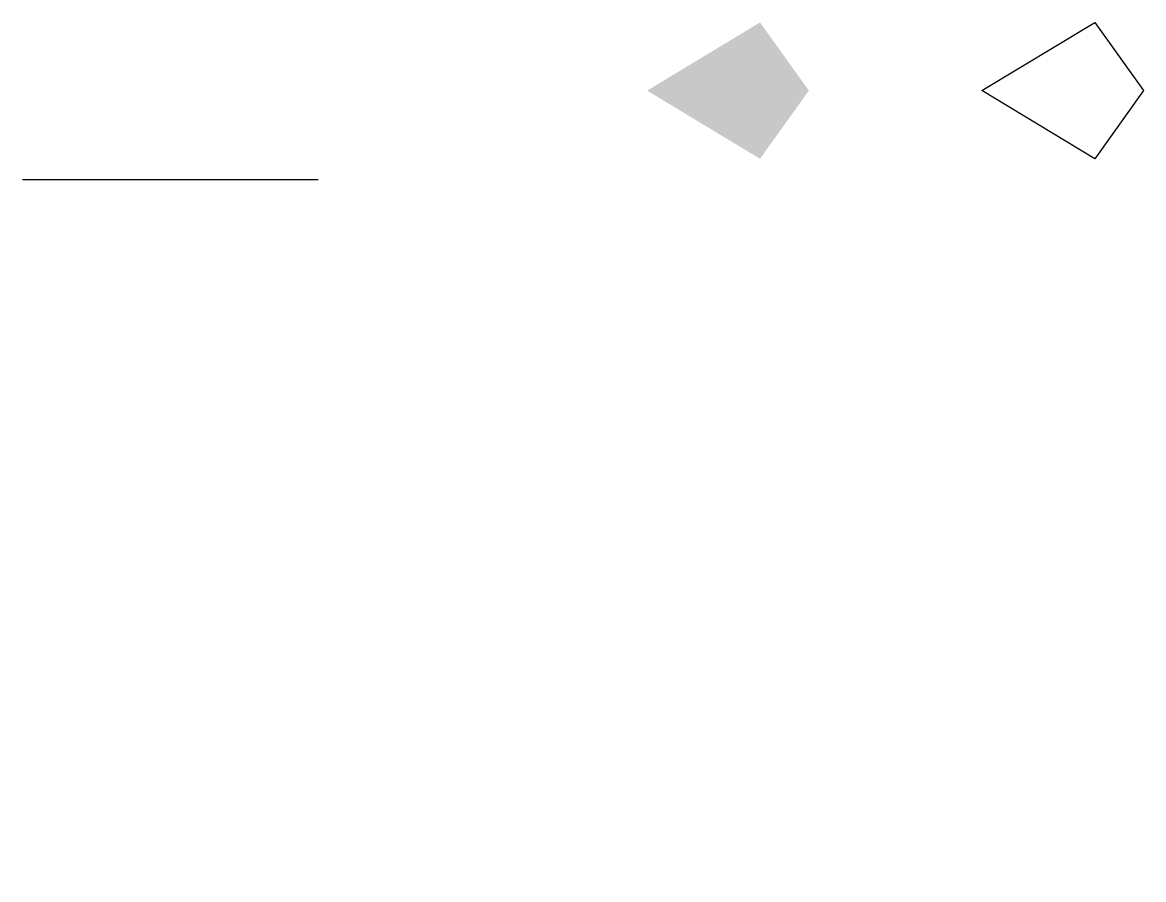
# Model space of a CAD drawing. Header units: millimetres. Extents: x 411 to 702, y 0 to 222.
import ezdxf

# ---------------------------------------------------------------- set-up
doc = ezdxf.new("R2010")
doc.units = ezdxf.units.MM

# ---------------------------------------------------------------- blocks, each defined once
blk = doc.blocks.new('A$C8481e8b2')
at = {"linetype": 'Continuous', "extrusion": (-0.642788, 0.766044, -1.81681e-16)}
blk.add_hatch(color=8, dxfattribs=at).paths.add_polyline_path([(63.21, -222.2), (101.39, -204.52), (63.21, -186.85), (46.67, -204.52)])
for p, q in [((50.97, -133.36, -204.52), (38.3, -143.98, -186.85)), ((38.3, -143.98, -222.2), (50.97, -133.36, -204.52)), ((9.06, -168.53, -204.52), (38.3, -143.98, -222.2)), ((38.3, -143.98, -186.85), (9.06, -168.53, -204.52))]:
    blk.add_line(p, q, dxfattribs=at)

msp = doc.modelspace()

# ---------------------------------------------------------------- linework, layer by layer
at = {"extrusion": (0, -1, 0)}
msp.add_line((411.5, 181.48, 5.36), (488.1, 181.48, 69.64), dxfattribs=at)

# ---------------------------------------------------------------- block references
msp.add_blockref('A$C8481e8b2', (651.04, 238.99), dxfattribs=at)

doc.saveas('drawing.dxf')
